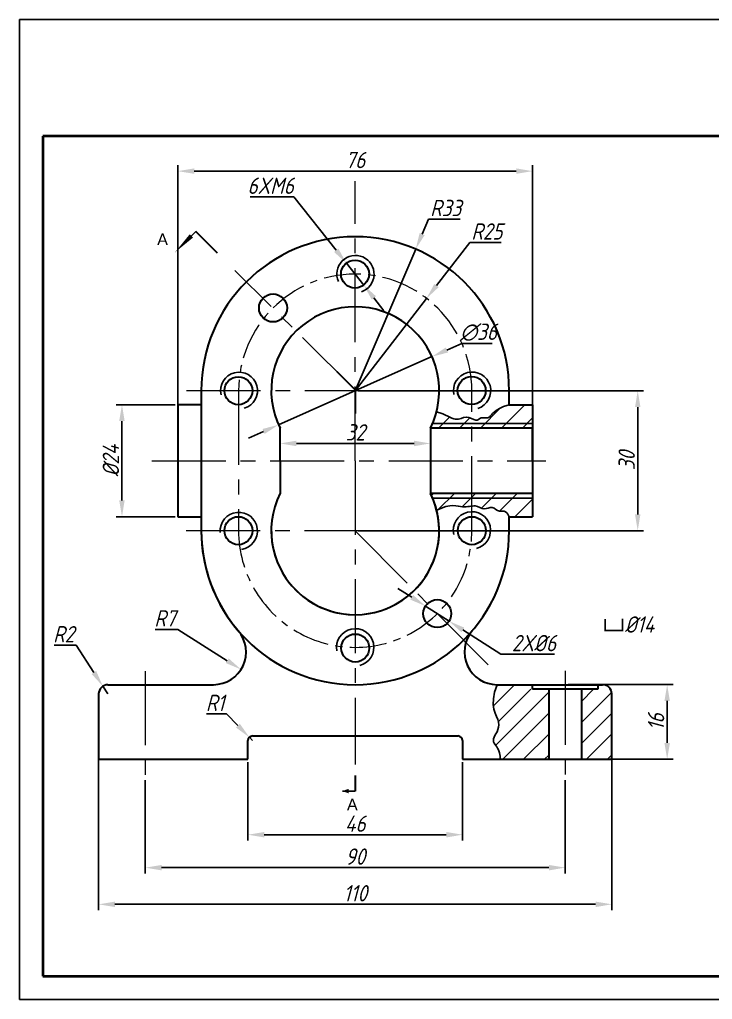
# Model space of a CAD drawing. Header units: millimetres. Extents: x -2889 to 8174, y 2447 to 8478.
# Drawn here: x 2040.7 to 2189.2, y 3726.3 to 3936.3 of the extents above; entities that cross this region are included whole.
import ezdxf

# ---------------------------------------------------------------- set-up
doc = ezdxf.new("R2010")
doc.units = ezdxf.units.MM
doc.linetypes.add('CENTER', pattern=[50.8, 31.75, -6.35, 6.35, -6.35])
for name, color, linetype, lineweight in [('粗', 7, 'Continuous', 30), ('粗实线', 7, 'Continuous', 40), ('细点画线', 255, 'CENTER', 5)]:
    doc.layers.add(name, color=color, linetype=linetype, lineweight=lineweight)
doc.layers.add('细实线', color=255, linetype='Continuous')
doc.styles.get("Standard").update_dxf_attribs({"font": 'arial.ttf'})
doc.styles.add('数字与字母', font='gbeitc.shx')
doc.dimstyles.new('721', dxfattribs={"dimtxt": 3.5, "dimasz": 3.5, "dimexe": 1.25, "dimexo": 0.625, "dimtad": 1, "dimtoh": 1, "dimdsep": 46, "dimtxsty": '数字与字母', "dimcen": 2.5, "dimadec": 0, "dimazin": 0, "dimtfac": 1, "dimtmove": 0, "dimatfit": 3, "dimfxl": 1, "dimlwd": 25, "dimlwe": 25, "dimarcsym": 0})
doc.dimstyles.new('721$0', dxfattribs={"dimtxt": 3.5, "dimasz": 3.5, "dimexe": 1.25, "dimexo": 0.625, "dimtad": 1, "dimtoh": 1, "dimdsep": 46, "dimtxsty": '数字与字母', "dimcen": 2.5, "dimadec": 0, "dimazin": 0, "dimtfac": 1, "dimtmove": 0, "dimatfit": 3, "dimfxl": 1, "dimlwd": 25, "dimlwe": 25, "dimarcsym": 0})
doc.dimstyles.new('721$3', dxfattribs={"dimtxt": 3.5, "dimasz": 3.5, "dimexe": 1.25, "dimexo": 0.625, "dimtad": 1, "dimtih": 1, "dimtoh": 1, "dimdsep": 46, "dimtxsty": '数字与字母', "dimcen": 2.5, "dimadec": 0, "dimazin": 0, "dimtfac": 1, "dimtmove": 0, "dimatfit": 3, "dimfxl": 1, "dimlwd": 25, "dimlwe": 25, "dimarcsym": 0})
doc.dimstyles.new('721$4', dxfattribs={"dimtxt": 3.5, "dimasz": 3.5, "dimexe": 1.25, "dimexo": 0.625, "dimtad": 1, "dimtih": 1, "dimtoh": 1, "dimdsep": 46, "dimtxsty": '数字与字母', "dimcen": 2.5, "dimadec": 0, "dimazin": 0, "dimtfac": 1, "dimtmove": 0, "dimatfit": 3, "dimfxl": 1, "dimlwd": 25, "dimlwe": 25, "dimarcsym": 0})
pattern_1 = [(45, (250.6553, 2176.1016), (-2.245064, 2.245064), [])]

# ---------------------------------------------------------------- blocks, each defined once
blk = doc.blocks.new('*D28')
at = {"layer": 'Defpoints', "color": 0, "transparency": 16777216}
for p in [(2128.72, 3845.5), (2096.5, 3841.8), (2128.72, 3841.8)]:
    blk.add_point(p, dxfattribs=at)
at = {"layer": '细实线', "color": 0, "lineweight": 25, "transparency": 16777216}
for p, q in [((2096.5, 3842.42), (2096.5, 3846.75)), ((2100, 3845.5), (2125.22, 3845.5)), ((2128.72, 3842.42), (2128.72, 3846.75))]:
    blk.add_line(p, q, dxfattribs=at)
at = {"layer": '细实线', "color": 0, "transparency": 16777216}
for points in [[(2100, 3846.08), (2100, 3844.91), (2096.5, 3845.5)], [(2125.22, 3846.08), (2125.22, 3844.91), (2128.72, 3845.5)]]:
    blk.add_solid(points, dxfattribs=at)
at = {"layer": '细实线', "color": 0, "transparency": 16777216, "insert": (2112.61, 3847.87), "char_height": 3.5, "attachment_point": 5, "style": '数字与字母'}
blk.add_mtext('32', dxfattribs=at)
blk = doc.blocks.new('*D30')
at = {"layer": 'Defpoints', "color": 0, "transparency": 16777216}
for p in [(2057.6, 3784.8), (2167.6, 3784.8), (2167.6, 3746.72)]:
    blk.add_point(p, dxfattribs=at)
at = {"layer": '细实线', "color": 0, "lineweight": 25, "transparency": 16777216}
for p, q in [((2057.6, 3784.17), (2057.6, 3745.47)), ((2167.6, 3784.17), (2167.6, 3745.47)), ((2061.1, 3746.72), (2164.1, 3746.72))]:
    blk.add_line(p, q, dxfattribs=at)
at = {"layer": '细实线', "color": 0, "transparency": 16777216}
for points in [[(2061.1, 3747.3), (2061.1, 3746.13), (2057.6, 3746.72)], [(2164.1, 3747.3), (2164.1, 3746.13), (2167.6, 3746.72)]]:
    blk.add_solid(points, dxfattribs=at)
at = {"layer": '细实线', "color": 0, "transparency": 16777216, "insert": (2112.6, 3749.09), "char_height": 3.5, "attachment_point": 5, "style": '数字与字母'}
blk.add_mtext('110', dxfattribs=at)
blk = doc.blocks.new('*D31')
at = {"layer": 'Defpoints', "color": 0, "transparency": 16777216}
for p in [(2089.6, 3777.8), (2135.6, 3777.8), (2135.6, 3761.64)]:
    blk.add_point(p, dxfattribs=at)
at = {"layer": '细实线', "color": 0, "lineweight": 25, "transparency": 16777216}
for p, q in [((2089.6, 3777.17), (2089.6, 3760.39)), ((2135.6, 3777.17), (2135.6, 3760.39)), ((2093.1, 3761.64), (2132.1, 3761.64))]:
    blk.add_line(p, q, dxfattribs=at)
at = {"layer": '细实线', "color": 0, "transparency": 16777216}
for points in [[(2093.1, 3762.22), (2093.1, 3761.05), (2089.6, 3761.64)], [(2132.1, 3762.22), (2132.1, 3761.05), (2135.6, 3761.64)]]:
    blk.add_solid(points, dxfattribs=at)
at = {"layer": '细实线', "color": 0, "transparency": 16777216, "insert": (2112.6, 3764.01), "char_height": 3.5, "attachment_point": 5, "style": '数字与字母'}
blk.add_mtext('46', dxfattribs=at)
blk = doc.blocks.new('*D32')
at = {"layer": 'Defpoints', "color": 0, "transparency": 16777216}
for p in [(2127.88, 3876.58), (2112.6, 3856.8)]:
    blk.add_point(p, dxfattribs=at)
at = {"layer": '细实线', "color": 0, "lineweight": 25, "transparency": 16777216}
for p, q in [((2137.13, 3888.55), (2130.02, 3879.35)), ((2143.88, 3888.55), (2137.13, 3888.55)), ((2112.6, 3856.8), (2127.88, 3876.58))]:
    blk.add_line(p, q, dxfattribs=at)
at = {"layer": '细实线', "color": 0, "transparency": 16777216}
blk.add_solid([(2129.56, 3879.71), (2130.48, 3878.99), (2127.88, 3876.58)], dxfattribs=at)
at = {"layer": '细实线', "color": 0, "transparency": 16777216, "insert": (2140.82, 3890.93), "char_height": 3.5, "attachment_point": 5, "style": '数字与字母'}
blk.add_mtext('R25 ', dxfattribs=at)
blk = doc.blocks.new('*D33')
at = {"layer": 'Defpoints', "color": 0, "transparency": 16777216}
for p in [(2125.56, 3887.15), (2112.6, 3856.8)]:
    blk.add_point(p, dxfattribs=at)
at = {"layer": '细实线', "color": 0, "lineweight": 25, "transparency": 16777216}
for p, q in [((2128.31, 3893.58), (2126.93, 3890.36)), ((2135.06, 3893.58), (2128.31, 3893.58)), ((2112.6, 3856.8), (2125.56, 3887.15))]:
    blk.add_line(p, q, dxfattribs=at)
at = {"layer": '细实线', "color": 0, "transparency": 16777216}
blk.add_solid([(2126.4, 3890.59), (2127.47, 3890.14), (2125.56, 3887.15)], dxfattribs=at)
at = {"layer": '细实线', "color": 0, "transparency": 16777216, "insert": (2131.99, 3895.96), "char_height": 3.5, "attachment_point": 5, "style": '数字与字母'}
blk.add_mtext('R33', dxfattribs=at)
blk = doc.blocks.new('*D34')
at = {"layer": 'Defpoints', "color": 0, "transparency": 16777216}
for p in [(2129.05, 3864.1), (2096.15, 3849.49)]:
    blk.add_point(p, dxfattribs=at)
at = {"layer": '细实线', "color": 0, "lineweight": 25, "transparency": 16777216}
for p, q in [((2135.44, 3866.94), (2132.25, 3865.52)), ((2141.98, 3866.94), (2135.44, 3866.94)), ((2096.15, 3849.49), (2129.05, 3864.1)), ((2092.95, 3848.07), (2089.75, 3846.65))]:
    blk.add_line(p, q, dxfattribs=at)
at = {"layer": '细实线', "color": 0, "transparency": 16777216}
for points in [[(2132.01, 3866.06), (2132.48, 3864.99), (2129.05, 3864.1)], [(2092.71, 3848.6), (2093.18, 3847.54), (2096.15, 3849.49)]]:
    blk.add_solid(points, dxfattribs=at)
at = {"layer": '细实线', "color": 0, "transparency": 16777216, "insert": (2139.02, 3869.32), "char_height": 3.5, "attachment_point": 5, "style": '数字与字母'}
blk.add_mtext('∅36', dxfattribs=at)
blk = doc.blocks.new('*D64')
at = {"layer": 'Defpoints', "color": 0, "transparency": 16777216}
for p in [(2150.6, 3903.86), (2074.6, 3839.36), (2150.6, 3839.36)]:
    blk.add_point(p, dxfattribs=at)
at = {"layer": '细实线', "color": 0, "lineweight": 25, "transparency": 16777216}
for p, q in [((2074.6, 3839.99), (2074.6, 3905.11)), ((2150.6, 3839.99), (2150.6, 3905.11)), ((2078.1, 3903.86), (2147.1, 3903.86))]:
    blk.add_line(p, q, dxfattribs=at)
at = {"layer": '细实线', "color": 0, "transparency": 16777216}
for points in [[(2078.1, 3904.45), (2078.1, 3903.28), (2074.6, 3903.86)], [(2147.1, 3904.45), (2147.1, 3903.28), (2150.6, 3903.86)]]:
    blk.add_solid(points, dxfattribs=at)
at = {"layer": '细实线', "color": 0, "transparency": 16777216, "insert": (2112.6, 3906.24), "char_height": 3.5, "attachment_point": 5, "style": '数字与字母'}
blk.add_mtext('76', dxfattribs=at)
blk = doc.blocks.new('*D65')
at = {"layer": 'Defpoints', "color": 0, "transparency": 16777216}
for p in [(2074.6, 3853.8), (2062.6, 3829.8), (2074.6, 3829.8)]:
    blk.add_point(p, dxfattribs=at)
at = {"layer": '细实线', "color": 0, "lineweight": 25, "transparency": 16777216}
for p, q in [((2073.97, 3853.8), (2061.35, 3853.8)), ((2062.6, 3850.3), (2062.6, 3833.3)), ((2073.97, 3829.8), (2061.35, 3829.8))]:
    blk.add_line(p, q, dxfattribs=at)
at = {"layer": '细实线', "color": 0, "transparency": 16777216}
for points in [[(2062.01, 3850.3), (2063.18, 3850.3), (2062.6, 3853.8)], [(2062.01, 3833.3), (2063.18, 3833.3), (2062.6, 3829.8)]]:
    blk.add_solid(points, dxfattribs=at)
at = {"layer": '细实线', "color": 0, "transparency": 16777216, "insert": (2060.22, 3841.8), "char_height": 3.5, "attachment_point": 5, "rotation": 90, "style": '数字与字母'}
blk.add_mtext('%%C24', dxfattribs=at)
blk = doc.blocks.new('*D66')
at = {"layer": 'Defpoints', "color": 0, "transparency": 16777216}
for p in [(2112.6, 3856.8), (2112.6, 3826.8), (2173.15, 3826.8)]:
    blk.add_point(p, dxfattribs=at)
at = {"layer": '细实线', "color": 0, "lineweight": 25, "transparency": 16777216}
for p, q in [((2113.22, 3856.8), (2174.4, 3856.8)), ((2173.15, 3853.3), (2173.15, 3830.3)), ((2113.22, 3826.8), (2174.4, 3826.8))]:
    blk.add_line(p, q, dxfattribs=at)
at = {"layer": '细实线', "color": 0, "transparency": 16777216}
for points in [[(2172.57, 3853.3), (2173.73, 3853.3), (2173.15, 3856.8)], [(2172.57, 3830.3), (2173.73, 3830.3), (2173.15, 3826.8)]]:
    blk.add_solid(points, dxfattribs=at)
at = {"layer": '细实线', "color": 0, "transparency": 16777216, "insert": (2170.78, 3841.8), "char_height": 3.5, "attachment_point": 5, "rotation": 90, "style": '数字与字母'}
blk.add_mtext('30', dxfattribs=at)
blk = doc.blocks.new('*D71')
at = {"layer": 'Defpoints', "color": 0, "transparency": 16777216}
for p in [(2110.69, 3884.15), (2114.41, 3879.44)]:
    blk.add_point(p, dxfattribs=at)
at = {"layer": '细实线', "color": 0, "lineweight": 25, "transparency": 16777216}
for p, q in [((2090.08, 3898.36), (2099.46, 3898.36)), ((2099.46, 3898.36), (2108.52, 3886.9)), ((2114.41, 3879.44), (2110.69, 3884.15)), ((2116.58, 3876.7), (2118.75, 3873.95))]:
    blk.add_line(p, q, dxfattribs=at)
at = {"layer": '细实线', "color": 0, "transparency": 16777216}
for points in [[(2108.98, 3887.26), (2108.06, 3886.53), (2110.69, 3884.15)], [(2117.04, 3877.06), (2116.13, 3876.34), (2114.41, 3879.44)]]:
    blk.add_solid(points, dxfattribs=at)
at = {"layer": '细实线', "color": 0, "transparency": 16777216, "insert": (2094.46, 3900.73), "char_height": 3.5, "attachment_point": 5, "style": '数字与字母'}
blk.add_mtext('6XM6', dxfattribs=at)
blk = doc.blocks.new('*D72')
at = {"layer": 'Defpoints', "color": 0, "transparency": 16777216}
for p in [(2127.65, 3810.64), (2132.71, 3807.41)]:
    blk.add_point(p, dxfattribs=at)
at = {"layer": '细实线', "color": 0, "lineweight": 25, "transparency": 16777216}
for p, q in [((2124.7, 3812.52), (2121.75, 3814.4)), ((2127.65, 3810.64), (2132.71, 3807.41)), ((2143.82, 3800.33), (2135.66, 3805.53)), ((2155.31, 3800.33), (2143.82, 3800.33))]:
    blk.add_line(p, q, dxfattribs=at)
at = {"layer": '细实线', "color": 0, "transparency": 16777216}
for points in [[(2125.01, 3813.01), (2124.39, 3812.03), (2127.65, 3810.64)], [(2135.97, 3806.02), (2135.35, 3805.04), (2132.71, 3807.41)]]:
    blk.add_solid(points, dxfattribs=at)
at = {"layer": '细实线', "color": 0, "transparency": 16777216, "insert": (2150.9, 3802.7), "char_height": 3.5, "attachment_point": 5, "style": '数字与字母'}
blk.add_mtext('2X%%C6', dxfattribs=at)
blk = doc.blocks.new('*D73')
at = {"layer": 'Defpoints', "color": 0, "transparency": 16777216}
for p in [(2082.2, 3800.8), (2088.12, 3797.06)]:
    blk.add_point(p, dxfattribs=at)
at = {"layer": '细实线', "color": 0, "lineweight": 25, "transparency": 16777216}
for p, q in [((2069.69, 3805.63), (2074.55, 3805.63)), ((2074.55, 3805.63), (2085.16, 3798.93))]:
    blk.add_line(p, q, dxfattribs=at)
at = {"layer": '细实线', "color": 0, "transparency": 16777216}
blk.add_solid([(2085.47, 3799.42), (2084.85, 3798.43), (2088.12, 3797.06)], dxfattribs=at)
at = {"layer": '细实线', "color": 0, "transparency": 16777216, "insert": (2071.81, 3808.01), "char_height": 3.5, "attachment_point": 5, "style": '数字与字母'}
blk.add_mtext('R7', dxfattribs=at)
blk = doc.blocks.new('*D74')
at = {"layer": 'Defpoints', "color": 0, "transparency": 16777216}
for p in [(2058.5, 3793.47), (2059.6, 3791.8)]:
    blk.add_point(p, dxfattribs=at)
at = {"layer": '细实线', "color": 0, "lineweight": 25, "transparency": 16777216}
for p, q in [((2048.05, 3802.24), (2052.76, 3802.24)), ((2052.76, 3802.24), (2056.58, 3796.4)), ((2059.6, 3791.8), (2058.5, 3793.47))]:
    blk.add_line(p, q, dxfattribs=at)
at = {"layer": '细实线', "color": 0, "transparency": 16777216}
blk.add_solid([(2057.07, 3796.72), (2056.09, 3796.08), (2058.5, 3793.47)], dxfattribs=at)
at = {"layer": '细实线', "color": 0, "transparency": 16777216, "insert": (2050.09, 3804.61), "char_height": 3.5, "attachment_point": 5, "style": '数字与字母'}
blk.add_mtext('R2', dxfattribs=at)
blk = doc.blocks.new('*D75')
at = {"layer": 'Defpoints', "color": 0, "transparency": 16777216}
for p in [(2089.9, 3782.51), (2090.6, 3781.8)]:
    blk.add_point(p, dxfattribs=at)
at = {"layer": '细实线', "color": 0, "lineweight": 25, "transparency": 16777216}
for p, q in [((2080.74, 3787.52), (2085.01, 3787.52)), ((2085.01, 3787.52), (2087.45, 3785.02)), ((2090.6, 3781.8), (2089.9, 3782.51))]:
    blk.add_line(p, q, dxfattribs=at)
at = {"layer": '细实线', "color": 0, "transparency": 16777216}
blk.add_solid([(2087.87, 3785.42), (2087.04, 3784.61), (2089.9, 3782.51)], dxfattribs=at)
at = {"layer": '细实线', "color": 0, "transparency": 16777216, "insert": (2082.56, 3789.9), "char_height": 3.5, "attachment_point": 5, "style": '数字与字母'}
blk.add_mtext('R1', dxfattribs=at)
blk = doc.blocks.new('*D76')
at = {"layer": 'Defpoints', "color": 0, "transparency": 16777216}
for p in [(2157.6, 3793.8), (2157.6, 3777.8), (2179.46, 3777.8)]:
    blk.add_point(p, dxfattribs=at)
at = {"layer": '细实线', "color": 0, "lineweight": 25, "transparency": 16777216}
for p, q in [((2158.22, 3793.8), (2180.71, 3793.8)), ((2179.46, 3790.3), (2179.46, 3781.3)), ((2158.22, 3777.8), (2180.71, 3777.8))]:
    blk.add_line(p, q, dxfattribs=at)
at = {"layer": '细实线', "color": 0, "transparency": 16777216}
for points in [[(2178.87, 3790.3), (2180.04, 3790.3), (2179.46, 3793.8)], [(2178.87, 3781.3), (2180.04, 3781.3), (2179.46, 3777.8)]]:
    blk.add_solid(points, dxfattribs=at)
at = {"layer": '细实线', "color": 0, "transparency": 16777216, "insert": (2177.08, 3785.8), "char_height": 3.5, "attachment_point": 5, "rotation": 90, "style": '数字与字母'}
blk.add_mtext('16', dxfattribs=at)
blk = doc.blocks.new('*D77')
at = {"layer": 'Defpoints', "color": 0, "transparency": 16777216}
for p in [(2067.6, 3773.96), (2157.6, 3773.96), (2157.6, 3754.58)]:
    blk.add_point(p, dxfattribs=at)
at = {"layer": '细实线', "color": 0, "lineweight": 25, "transparency": 16777216}
for p, q in [((2067.6, 3773.34), (2067.6, 3753.33)), ((2157.6, 3773.34), (2157.6, 3753.33)), ((2071.1, 3754.58), (2154.1, 3754.58))]:
    blk.add_line(p, q, dxfattribs=at)
at = {"layer": '细实线', "color": 0, "transparency": 16777216}
for points in [[(2071.1, 3755.16), (2071.1, 3753.99), (2067.6, 3754.58)], [(2154.1, 3755.16), (2154.1, 3753.99), (2157.6, 3754.58)]]:
    blk.add_solid(points, dxfattribs=at)
at = {"layer": '细实线', "color": 0, "transparency": 16777216, "insert": (2112.6, 3756.95), "char_height": 3.5, "attachment_point": 5, "style": '数字与字母'}
blk.add_mtext('90', dxfattribs=at)

msp = doc.modelspace()

# ---------------------------------------------------------------- hatches: boundary and pattern name
h = msp.add_hatch()
h.set_pattern_fill('ANSI31', color=0)
h.set_pattern_definition([(45, (-1260.4738, 2455.9713), (-2.245064, 2.245064), [])])
edge = h.paths.add_edge_path()
edge.add_line((2150.597, 3853.797), (2145.597, 3853.797))
edge.add_spline(control_points=[(2145.597, 3853.797), (2141.977, 3852.676), (2141.867, 3850.54), (2139.275, 3851.311), (2138.821, 3850.178), (2137.888, 3850.657), (2137.561, 3850.809)], knot_values=[0, 0, 0, 0, 1, 2, 3, 3.4678705, 3.4678705, 3.4678705, 3.4678705], degree=3, periodic=0)
edge.add_line((2137.561, 3850.809), (2137.563, 3849.797))
edge.add_line((2137.563, 3849.797), (2150.597, 3849.797))
edge.add_line((2150.597, 3849.797), (2150.597, 3853.797))
edge = h.paths.add_edge_path()
edge.add_spline(control_points=[(2137.561, 3850.809), (2137.189, 3850.982), (2136.007, 3851.48), (2134.289, 3849.938), (2132.039, 3851.713), (2130.013, 3852.249)], knot_values=[3.4678705, 3.4678705, 3.4678705, 3.4678705, 4, 5, 5.9932027, 5.9932027, 5.9932027, 5.9932027], degree=3, periodic=0)
edge.add_arc((2112.597, 3856.797), 18, 337.11462, 345.36293, ccw=False)
edge.add_line((2129.18, 3849.797), (2137.563, 3849.797))
edge.add_line((2137.563, 3849.797), (2137.561, 3850.809))
h.paths.add_polyline_path([(2137.563, 3849.797), (2129.18, 3849.797, -0.0152834), (2128.721, 3848.797), (2137.564, 3848.797)])
h.paths.add_polyline_path([(2150.597, 3849.797), (2137.563, 3849.797), (2137.564, 3848.797), (2150.597, 3848.797)])
h = msp.add_hatch()
h.set_pattern_fill('ANSI31', color=0)
h.set_pattern_definition(pattern_1)
h.paths.add_polyline_path([(2150.597, 3834.797), (2137.585, 3834.797), (2137.589, 3832.072), (2137.63, 3832.078), (2137.67, 3832.083), (2137.71, 3832.087), (2137.75, 3832.092), (2137.79, 3832.096), (2137.829, 3832.099), (2137.868, 3832.102), (2137.907, 3832.105), (2137.946, 3832.107), (2137.985, 3832.109), (2138.023, 3832.11), (2138.061, 3832.11), (2138.099, 3832.11), (2138.136, 3832.109), (2138.174, 3832.108), (2138.211, 3832.106), (2138.248, 3832.103), (2138.285, 3832.1), (2138.322, 3832.096), (2138.358, 3832.091), (2138.394, 3832.085), (2138.431, 3832.079), (2138.467, 3832.072), (2138.502, 3832.065), (2138.538, 3832.056), (2138.573, 3832.048), (2138.609, 3832.039), (2138.644, 3832.029), (2138.679, 3832.019), (2138.714, 3832.008), (2138.748, 3831.997), (2138.783, 3831.986), (2138.817, 3831.974), (2138.851, 3831.962), (2138.885, 3831.949), (2138.919, 3831.936), (2138.953, 3831.923), (2138.987, 3831.91), (2139.02, 3831.897), (2139.054, 3831.883), (2139.087, 3831.869), (2139.12, 3831.855), (2139.153, 3831.841), (2139.186, 3831.827), (2139.219, 3831.812), (2139.252, 3831.798), (2139.284, 3831.784), (2139.317, 3831.769), (2139.349, 3831.755), (2139.381, 3831.741), (2139.414, 3831.727), (2139.446, 3831.713), (2139.478, 3831.699), (2139.509, 3831.685), (2139.541, 3831.672), (2139.573, 3831.659), (2139.605, 3831.646), (2139.636, 3831.633), (2139.668, 3831.621), (2139.699, 3831.609), (2139.73, 3831.597), (2139.762, 3831.586), (2139.793, 3831.575), (2139.824, 3831.565), (2139.855, 3831.555), (2139.886, 3831.545), (2139.917, 3831.536), (2139.948, 3831.528), (2139.979, 3831.52), (2140.01, 3831.513), (2140.04, 3831.506), (2140.071, 3831.5), (2140.102, 3831.495), (2140.132, 3831.49), (2140.163, 3831.486), (2140.193, 3831.483), (2140.224, 3831.481), (2140.255, 3831.479), (2140.285, 3831.478), (2140.315, 3831.478), (2140.346, 3831.479), (2140.376, 3831.481), (2140.407, 3831.483), (2140.437, 3831.485), (2140.467, 3831.489), (2140.498, 3831.493), (2140.528, 3831.497), (2140.558, 3831.502), (2140.588, 3831.508), (2140.618, 3831.514), (2140.648, 3831.52), (2140.678, 3831.527), (2140.708, 3831.535), (2140.738, 3831.542), (2140.768, 3831.55), (2140.798, 3831.558), (2140.828, 3831.567), (2140.857, 3831.576), (2140.887, 3831.585), (2140.917, 3831.594), (2140.946, 3831.603), (2140.976, 3831.612), (2141.005, 3831.622), (2141.034, 3831.631), (2141.064, 3831.641), (2141.093, 3831.651), (2141.122, 3831.66), (2141.151, 3831.67), (2141.18, 3831.679), (2141.209, 3831.688), (2141.238, 3831.698), (2141.267, 3831.706), (2141.296, 3831.715), (2141.324, 3831.724), (2141.353, 3831.732), (2141.382, 3831.74), (2141.41, 3831.748), (2141.438, 3831.755), (2141.467, 3831.762), (2141.495, 3831.769), (2141.523, 3831.775), (2141.551, 3831.781), (2141.579, 3831.786), (2141.607, 3831.79), (2141.634, 3831.794), (2141.662, 3831.798), (2141.69, 3831.801), (2141.717, 3831.803), (2141.745, 3831.805), (2141.772, 3831.806), (2141.799, 3831.806), (2141.826, 3831.805), (2141.853, 3831.804), (2141.88, 3831.802), (2141.907, 3831.799), (2141.933, 3831.795), (2141.96, 3831.79), (2141.986, 3831.784), (2142.013, 3831.777), (2142.039, 3831.77), (2142.065, 3831.762), (2142.091, 3831.753), (2142.117, 3831.743), (2142.143, 3831.732), (2142.169, 3831.721), (2142.195, 3831.709), (2142.22, 3831.696), (2142.246, 3831.683), (2142.272, 3831.669), (2142.297, 3831.655), (2142.323, 3831.64), (2142.348, 3831.625), (2142.374, 3831.609), (2142.399, 3831.593), (2142.425, 3831.576), (2142.45, 3831.56), (2142.476, 3831.542), (2142.501, 3831.525), (2142.527, 3831.507), (2142.552, 3831.489), (2142.578, 3831.471), (2142.604, 3831.453), (2142.629, 3831.434), (2142.655, 3831.416), (2142.681, 3831.397), (2142.706, 3831.379), (2142.732, 3831.36), (2142.758, 3831.342), (2142.784, 3831.323), (2142.81, 3831.305), (2142.836, 3831.287), (2142.862, 3831.269), (2142.889, 3831.251), (2142.915, 3831.233), (2142.941, 3831.216), (2142.968, 3831.199), (2142.995, 3831.182), (2143.022, 3831.166), (2143.049, 3831.15), (2143.076, 3831.134), (2143.103, 3831.119), (2143.13, 3831.104), (2143.158, 3831.09), (2143.185, 3831.077), (2143.213, 3831.064), (2143.241, 3831.051), (2143.27, 3831.04), (2143.298, 3831.029), (2143.326, 3831.018), (2143.355, 3831.009), (2143.384, 3831), (2143.413, 3830.992), (2143.443, 3830.985), (2143.472, 3830.979), (2143.502, 3830.973), (2143.532, 3830.969), (2143.562, 3830.965), (2143.593, 3830.963), (2143.624, 3830.961), (2143.654, 3830.96), (2143.686, 3830.96), (2143.717, 3830.961), (2143.749, 3830.962), (2143.78, 3830.963), (2143.812, 3830.965), (2143.844, 3830.967), (2143.877, 3830.97), (2143.909, 3830.972), (2143.942, 3830.975), (2143.975, 3830.978), (2144.008, 3830.98), (2144.041, 3830.983), (2144.075, 3830.985), (2144.108, 3830.987), (2144.142, 3830.989), (2144.176, 3830.99), (2144.21, 3830.991), (2144.244, 3830.991), (2144.278, 3830.991), (2144.312, 3830.989), (2144.347, 3830.987), (2144.382, 3830.984), (2144.416, 3830.98), (2144.451, 3830.975), (2144.486, 3830.969), (2144.521, 3830.962), (2144.556, 3830.953), (2144.592, 3830.943), (2144.627, 3830.932), (2144.662, 3830.919), (2144.698, 3830.904), (2144.733, 3830.888), (2144.769, 3830.87), (2144.805, 3830.85), (2144.84, 3830.828), (2144.876, 3830.804), (2144.912, 3830.779), (2144.948, 3830.751), (2144.984, 3830.721), (2145.02, 3830.688), (2145.056, 3830.654), (2145.092, 3830.616), (2145.128, 3830.577), (2145.164, 3830.534), (2145.2, 3830.49), (2145.236, 3830.442), (2145.272, 3830.391), (2145.309, 3830.338), (2145.345, 3830.282), (2145.381, 3830.222), (2145.417, 3830.16), (2145.453, 3830.094), (2145.489, 3830.025), (2145.525, 3829.952), (2145.561, 3829.876), (2145.597, 3829.797), (2150.597, 3829.797)])
edge = h.paths.add_edge_path()
edge.add_line((2137.585, 3834.797), (2128.721, 3834.797))
edge.add_arc((2112.597, 3826.797), 18, 14.06865, 26.3878, ccw=False)
edge.add_line((2130.057, 3831.173), (2130.117, 3831.203))
edge.add_line((2130.117, 3831.203), (2130.177, 3831.233))
edge.add_line((2130.177, 3831.233), (2130.236, 3831.262))
edge.add_line((2130.236, 3831.262), (2130.295, 3831.29))
edge.add_line((2130.295, 3831.29), (2130.354, 3831.318))
edge.add_line((2130.354, 3831.318), (2130.412, 3831.346))
edge.add_line((2130.412, 3831.346), (2130.47, 3831.372))
edge.add_line((2130.47, 3831.372), (2130.527, 3831.399))
edge.add_line((2130.527, 3831.399), (2130.584, 3831.425))
edge.add_line((2130.584, 3831.425), (2130.641, 3831.45))
edge.add_line((2130.641, 3831.45), (2130.697, 3831.475))
edge.add_line((2130.697, 3831.475), (2130.752, 3831.499))
edge.add_line((2130.752, 3831.499), (2130.807, 3831.523))
edge.add_line((2130.807, 3831.523), (2130.862, 3831.546))
edge.add_line((2130.862, 3831.546), (2130.917, 3831.569))
edge.add_line((2130.917, 3831.569), (2130.971, 3831.591))
edge.add_line((2130.971, 3831.591), (2131.024, 3831.612))
edge.add_line((2131.024, 3831.612), (2131.078, 3831.634))
edge.add_line((2131.078, 3831.634), (2131.13, 3831.654))
edge.add_line((2131.13, 3831.654), (2131.183, 3831.675))
edge.add_line((2131.183, 3831.675), (2131.235, 3831.694))
edge.add_line((2131.235, 3831.694), (2131.287, 3831.714))
edge.add_line((2131.287, 3831.714), (2131.338, 3831.732))
edge.add_line((2131.338, 3831.732), (2131.389, 3831.751))
edge.add_line((2131.389, 3831.751), (2131.439, 3831.768))
edge.add_line((2131.439, 3831.768), (2131.49, 3831.786))
edge.add_line((2131.49, 3831.786), (2131.539, 3831.803))
edge.add_line((2131.539, 3831.803), (2131.589, 3831.819))
edge.add_line((2131.589, 3831.819), (2131.638, 3831.835))
edge.add_line((2131.638, 3831.835), (2131.686, 3831.851))
edge.add_line((2131.686, 3831.851), (2131.735, 3831.866))
edge.add_line((2131.735, 3831.866), (2131.783, 3831.881))
edge.add_line((2131.783, 3831.881), (2131.83, 3831.895))
edge.add_line((2131.83, 3831.895), (2131.878, 3831.909))
edge.add_line((2131.878, 3831.909), (2131.924, 3831.923))
edge.add_line((2131.924, 3831.923), (2131.971, 3831.936))
edge.add_line((2131.971, 3831.936), (2132.017, 3831.949))
edge.add_line((2132.017, 3831.949), (2132.063, 3831.961))
edge.add_line((2132.063, 3831.961), (2132.108, 3831.973))
edge.add_line((2132.108, 3831.973), (2132.154, 3831.984))
edge.add_line((2132.154, 3831.984), (2132.198, 3831.995))
edge.add_line((2132.198, 3831.995), (2132.243, 3832.006))
edge.add_line((2132.243, 3832.006), (2132.287, 3832.016))
edge.add_line((2132.287, 3832.016), (2132.331, 3832.026))
edge.add_line((2132.331, 3832.026), (2132.374, 3832.036))
edge.add_line((2132.374, 3832.036), (2132.417, 3832.045))
edge.add_line((2132.417, 3832.045), (2132.46, 3832.054))
edge.add_line((2132.46, 3832.054), (2132.503, 3832.063))
edge.add_line((2132.503, 3832.063), (2132.545, 3832.071))
edge.add_line((2132.545, 3832.071), (2132.587, 3832.079))
edge.add_line((2132.587, 3832.079), (2132.628, 3832.086))
edge.add_line((2132.628, 3832.086), (2132.67, 3832.093))
edge.add_line((2132.67, 3832.093), (2132.71, 3832.1))
edge.add_line((2132.71, 3832.1), (2132.751, 3832.107))
edge.add_line((2132.751, 3832.107), (2132.791, 3832.113))
edge.add_line((2132.791, 3832.113), (2132.831, 3832.119))
edge.add_line((2132.831, 3832.119), (2132.871, 3832.124))
edge.add_line((2132.871, 3832.124), (2132.91, 3832.13))
edge.add_line((2132.91, 3832.13), (2132.95, 3832.135))
edge.add_line((2132.95, 3832.135), (2132.988, 3832.139))
edge.add_line((2132.988, 3832.139), (2133.027, 3832.144))
edge.add_line((2133.027, 3832.144), (2133.065, 3832.148))
edge.add_line((2133.065, 3832.148), (2133.103, 3832.152))
edge.add_line((2133.103, 3832.152), (2133.141, 3832.155))
edge.add_line((2133.141, 3832.155), (2133.178, 3832.158))
edge.add_line((2133.178, 3832.158), (2133.215, 3832.161))
edge.add_line((2133.215, 3832.161), (2133.252, 3832.164))
edge.add_line((2133.252, 3832.164), (2133.288, 3832.167))
edge.add_line((2133.288, 3832.167), (2133.325, 3832.169))
edge.add_line((2133.325, 3832.169), (2133.361, 3832.171))
edge.add_line((2133.361, 3832.171), (2133.396, 3832.172))
edge.add_line((2133.396, 3832.172), (2133.432, 3832.174))
edge.add_line((2133.432, 3832.174), (2133.467, 3832.175))
edge.add_line((2133.467, 3832.175), (2133.502, 3832.176))
edge.add_line((2133.502, 3832.176), (2133.537, 3832.177))
edge.add_line((2133.537, 3832.177), (2133.571, 3832.177))
edge.add_line((2133.571, 3832.177), (2133.605, 3832.178))
edge.add_line((2133.605, 3832.178), (2133.639, 3832.178))
edge.add_line((2133.639, 3832.178), (2133.673, 3832.178))
edge.add_line((2133.673, 3832.178), (2133.706, 3832.178))
edge.add_line((2133.706, 3832.178), (2133.74, 3832.177))
edge.add_line((2133.74, 3832.177), (2133.773, 3832.176))
edge.add_line((2133.773, 3832.176), (2133.805, 3832.176))
edge.add_line((2133.805, 3832.176), (2133.838, 3832.175))
edge.add_line((2133.838, 3832.175), (2133.87, 3832.173))
edge.add_line((2133.87, 3832.173), (2133.902, 3832.172))
edge.add_line((2133.902, 3832.172), (2133.934, 3832.17))
edge.add_line((2133.934, 3832.17), (2133.965, 3832.169))
edge.add_line((2133.965, 3832.169), (2133.997, 3832.167))
edge.add_line((2133.997, 3832.167), (2134.028, 3832.165))
edge.add_line((2134.028, 3832.165), (2134.059, 3832.162))
edge.add_line((2134.059, 3832.162), (2134.089, 3832.16))
edge.add_line((2134.089, 3832.16), (2134.12, 3832.158))
edge.add_line((2134.12, 3832.158), (2134.15, 3832.155))
edge.add_line((2134.15, 3832.155), (2134.18, 3832.152))
edge.add_line((2134.18, 3832.152), (2134.21, 3832.149))
edge.add_line((2134.21, 3832.149), (2134.24, 3832.146))
edge.add_line((2134.24, 3832.146), (2134.269, 3832.143))
edge.add_line((2134.269, 3832.143), (2134.298, 3832.14))
edge.add_line((2134.298, 3832.14), (2134.327, 3832.137))
edge.add_line((2134.327, 3832.137), (2134.356, 3832.133))
edge.add_line((2134.356, 3832.133), (2134.385, 3832.13))
edge.add_line((2134.385, 3832.13), (2134.413, 3832.126))
edge.add_line((2134.413, 3832.126), (2134.441, 3832.122))
edge.add_line((2134.441, 3832.122), (2134.47, 3832.119))
edge.add_line((2134.47, 3832.119), (2134.497, 3832.115))
edge.add_line((2134.497, 3832.115), (2134.525, 3832.111))
edge.add_line((2134.525, 3832.111), (2134.553, 3832.107))
edge.add_line((2134.553, 3832.107), (2134.58, 3832.103))
edge.add_line((2134.58, 3832.103), (2134.607, 3832.098))
edge.add_line((2134.607, 3832.098), (2134.634, 3832.094))
edge.add_line((2134.634, 3832.094), (2134.661, 3832.09))
edge.add_line((2134.661, 3832.09), (2134.688, 3832.086))
edge.add_line((2134.688, 3832.086), (2134.714, 3832.081))
edge.add_line((2134.714, 3832.081), (2134.741, 3832.077))
edge.add_line((2134.741, 3832.077), (2134.767, 3832.072))
edge.add_line((2134.767, 3832.072), (2134.793, 3832.068))
edge.add_line((2134.793, 3832.068), (2134.819, 3832.063))
edge.add_line((2134.819, 3832.063), (2134.845, 3832.059))
edge.add_line((2134.845, 3832.059), (2134.87, 3832.054))
edge.add_line((2134.87, 3832.054), (2134.896, 3832.05))
edge.add_line((2134.896, 3832.05), (2134.921, 3832.045))
edge.add_line((2134.921, 3832.045), (2134.946, 3832.041))
edge.add_line((2134.946, 3832.041), (2134.971, 3832.036))
edge.add_line((2134.971, 3832.036), (2134.996, 3832.032))
edge.add_line((2134.996, 3832.032), (2135.021, 3832.027))
edge.add_line((2135.021, 3832.027), (2135.046, 3832.023))
edge.add_line((2135.046, 3832.023), (2135.07, 3832.018))
edge.add_line((2135.07, 3832.018), (2135.094, 3832.014))
edge.add_line((2135.094, 3832.014), (2135.119, 3832.009))
edge.add_line((2135.119, 3832.009), (2135.143, 3832.005))
edge.add_line((2135.143, 3832.005), (2135.167, 3832.001))
edge.add_line((2135.167, 3832.001), (2135.191, 3831.996))
edge.add_line((2135.191, 3831.996), (2135.215, 3831.992))
edge.add_line((2135.215, 3831.992), (2135.238, 3831.988))
edge.add_line((2135.238, 3831.988), (2135.262, 3831.984))
edge.add_line((2135.262, 3831.984), (2135.285, 3831.98))
edge.add_line((2135.285, 3831.98), (2135.309, 3831.976))
edge.add_line((2135.309, 3831.976), (2135.332, 3831.972))
edge.add_line((2135.332, 3831.972), (2135.355, 3831.968))
edge.add_line((2135.355, 3831.968), (2135.378, 3831.964))
edge.add_line((2135.378, 3831.964), (2135.401, 3831.961))
edge.add_line((2135.401, 3831.961), (2135.424, 3831.957))
edge.add_line((2135.424, 3831.957), (2135.447, 3831.954))
edge.add_line((2135.447, 3831.954), (2135.469, 3831.95))
edge.add_line((2135.469, 3831.95), (2135.492, 3831.947))
edge.add_line((2135.492, 3831.947), (2135.514, 3831.944))
edge.add_line((2135.514, 3831.944), (2135.537, 3831.941))
edge.add_line((2135.537, 3831.941), (2135.559, 3831.938))
edge.add_line((2135.559, 3831.938), (2135.581, 3831.935))
edge.add_line((2135.581, 3831.935), (2135.604, 3831.933))
edge.add_line((2135.604, 3831.933), (2135.626, 3831.93))
edge.add_line((2135.626, 3831.93), (2135.648, 3831.928))
edge.add_line((2135.648, 3831.928), (2135.67, 3831.926))
edge.add_line((2135.67, 3831.926), (2135.692, 3831.924))
edge.add_line((2135.692, 3831.924), (2135.714, 3831.922))
edge.add_line((2135.714, 3831.922), (2135.735, 3831.92))
edge.add_line((2135.735, 3831.92), (2135.757, 3831.918))
edge.add_line((2135.757, 3831.918), (2135.779, 3831.916))
edge.add_line((2135.779, 3831.916), (2135.8, 3831.915))
edge.add_line((2135.8, 3831.915), (2135.822, 3831.914))
edge.add_line((2135.822, 3831.914), (2135.843, 3831.912))
edge.add_line((2135.843, 3831.912), (2135.865, 3831.911))
edge.add_line((2135.865, 3831.911), (2135.886, 3831.91))
edge.add_line((2135.886, 3831.91), (2135.907, 3831.909))
edge.add_line((2135.907, 3831.909), (2135.928, 3831.908))
edge.add_line((2135.928, 3831.908), (2135.949, 3831.908))
edge.add_line((2135.949, 3831.908), (2135.97, 3831.907))
edge.add_line((2135.97, 3831.907), (2135.991, 3831.907))
edge.add_line((2135.991, 3831.907), (2136.012, 3831.906))
edge.add_line((2136.012, 3831.906), (2136.033, 3831.906))
edge.add_line((2136.033, 3831.906), (2136.054, 3831.906))
edge.add_line((2136.054, 3831.906), (2136.074, 3831.906))
edge.add_line((2136.074, 3831.906), (2136.095, 3831.906))
edge.add_line((2136.095, 3831.906), (2136.116, 3831.906))
edge.add_line((2136.116, 3831.906), (2136.136, 3831.906))
edge.add_line((2136.136, 3831.906), (2136.156, 3831.906))
edge.add_line((2136.156, 3831.906), (2136.177, 3831.906))
edge.add_line((2136.177, 3831.906), (2136.197, 3831.907))
edge.add_line((2136.197, 3831.907), (2136.217, 3831.907))
edge.add_line((2136.217, 3831.907), (2136.237, 3831.908))
edge.add_line((2136.237, 3831.908), (2136.258, 3831.909))
edge.add_line((2136.258, 3831.909), (2136.278, 3831.91))
edge.add_line((2136.278, 3831.91), (2136.298, 3831.91))
edge.add_line((2136.298, 3831.91), (2136.318, 3831.911))
edge.add_line((2136.318, 3831.911), (2136.337, 3831.912))
edge.add_line((2136.337, 3831.912), (2136.357, 3831.914))
edge.add_line((2136.357, 3831.914), (2136.377, 3831.915))
edge.add_line((2136.377, 3831.915), (2136.397, 3831.916))
edge.add_line((2136.397, 3831.916), (2136.416, 3831.917))
edge.add_line((2136.416, 3831.917), (2136.436, 3831.919))
edge.add_line((2136.436, 3831.919), (2136.455, 3831.92))
edge.add_line((2136.455, 3831.92), (2136.475, 3831.922))
edge.add_line((2136.475, 3831.922), (2136.494, 3831.923))
edge.add_line((2136.494, 3831.923), (2136.513, 3831.925))
edge.add_line((2136.513, 3831.925), (2136.532, 3831.926))
edge.add_line((2136.532, 3831.926), (2136.552, 3831.928))
edge.add_line((2136.552, 3831.928), (2136.571, 3831.93))
edge.add_line((2136.571, 3831.93), (2136.59, 3831.932))
edge.add_line((2136.59, 3831.932), (2136.609, 3831.934))
edge.add_line((2136.609, 3831.934), (2136.628, 3831.936))
edge.add_line((2136.628, 3831.936), (2136.647, 3831.938))
edge.add_line((2136.647, 3831.938), (2136.666, 3831.94))
edge.add_line((2136.666, 3831.94), (2136.684, 3831.942))
edge.add_line((2136.684, 3831.942), (2136.703, 3831.944))
edge.add_line((2136.703, 3831.944), (2136.722, 3831.946))
edge.add_line((2136.722, 3831.946), (2136.74, 3831.948))
edge.add_line((2136.74, 3831.948), (2136.759, 3831.951))
edge.add_line((2136.759, 3831.951), (2136.777, 3831.953))
edge.add_line((2136.777, 3831.953), (2136.796, 3831.955))
edge.add_line((2136.796, 3831.955), (2136.814, 3831.958))
edge.add_line((2136.814, 3831.958), (2136.832, 3831.96))
edge.add_line((2136.832, 3831.96), (2136.851, 3831.962))
edge.add_line((2136.851, 3831.962), (2136.869, 3831.965))
edge.add_line((2136.869, 3831.965), (2136.887, 3831.967))
edge.add_line((2136.887, 3831.967), (2136.905, 3831.97))
edge.add_line((2136.905, 3831.97), (2136.923, 3831.972))
edge.add_line((2136.923, 3831.972), (2136.941, 3831.975))
edge.add_line((2136.941, 3831.975), (2136.959, 3831.978))
edge.add_line((2136.959, 3831.978), (2136.977, 3831.98))
edge.add_line((2136.977, 3831.98), (2136.995, 3831.983))
edge.add_line((2136.995, 3831.983), (2137.013, 3831.985))
edge.add_line((2137.013, 3831.985), (2137.031, 3831.988))
edge.add_line((2137.031, 3831.988), (2137.048, 3831.991))
edge.add_line((2137.048, 3831.991), (2137.066, 3831.993))
edge.add_line((2137.066, 3831.993), (2137.083, 3831.996))
edge.add_line((2137.083, 3831.996), (2137.101, 3831.999))
edge.add_line((2137.101, 3831.999), (2137.119, 3832.002))
edge.add_line((2137.119, 3832.002), (2137.136, 3832.004))
edge.add_line((2137.136, 3832.004), (2137.153, 3832.007))
edge.add_line((2137.153, 3832.007), (2137.171, 3832.01))
edge.add_line((2137.171, 3832.01), (2137.188, 3832.012))
edge.add_line((2137.188, 3832.012), (2137.205, 3832.015))
edge.add_line((2137.205, 3832.015), (2137.222, 3832.018))
edge.add_line((2137.222, 3832.018), (2137.24, 3832.02))
edge.add_line((2137.24, 3832.02), (2137.257, 3832.023))
edge.add_line((2137.257, 3832.023), (2137.274, 3832.026))
edge.add_line((2137.274, 3832.026), (2137.291, 3832.028))
edge.add_line((2137.291, 3832.028), (2137.308, 3832.031))
edge.add_line((2137.308, 3832.031), (2137.325, 3832.034))
edge.add_line((2137.325, 3832.034), (2137.341, 3832.036))
edge.add_line((2137.341, 3832.036), (2137.358, 3832.039))
edge.add_line((2137.358, 3832.039), (2137.375, 3832.041))
edge.add_line((2137.375, 3832.041), (2137.392, 3832.044))
edge.add_line((2137.392, 3832.044), (2137.408, 3832.047))
edge.add_line((2137.408, 3832.047), (2137.425, 3832.049))
edge.add_line((2137.425, 3832.049), (2137.442, 3832.052))
edge.add_line((2137.442, 3832.052), (2137.458, 3832.054))
edge.add_line((2137.458, 3832.054), (2137.475, 3832.056))
edge.add_line((2137.475, 3832.056), (2137.491, 3832.059))
edge.add_line((2137.491, 3832.059), (2137.508, 3832.061))
edge.add_line((2137.508, 3832.061), (2137.524, 3832.063))
edge.add_line((2137.524, 3832.063), (2137.54, 3832.066))
edge.add_line((2137.54, 3832.066), (2137.556, 3832.068))
edge.add_line((2137.556, 3832.068), (2137.573, 3832.07))
edge.add_line((2137.573, 3832.07), (2137.589, 3832.072))
edge.add_line((2137.589, 3832.072), (2137.585, 3834.797))
h = msp.add_hatch()
h.set_pattern_fill('ANSI31', color=0)
h.set_pattern_definition(pattern_1)
edge = h.paths.add_edge_path()
edge.add_spline(control_points=[(2143.691, 3777.797), (2143.691, 3777.797), (2143.691, 3780.147), (2141.214, 3781.887), (2144.896, 3785.4), (2141.113, 3789.081), (2142.994, 3793.797)], knot_values=[0, 0, 0, 0, 1, 2, 3, 4, 4, 4, 4], degree=3, periodic=0)
edge.add_line((2143.691, 3777.797), (2154.097, 3777.797))
edge.add_line((2154.097, 3777.797), (2154.097, 3792.797))
edge.add_line((2154.097, 3792.797), (2149.597, 3792.797))
edge.add_line((2149.597, 3792.797), (2149.597, 3793.797))
edge.add_line((2149.597, 3793.797), (2142.994, 3793.797))
h = msp.add_hatch()
h.set_pattern_fill('ANSI31', color=0)
h.set_pattern_definition(pattern_1)
h.paths.add_polyline_path([(2161.097, 3777.797), (2167.597, 3777.797), (2167.597, 3793.797), (2164.597, 3793.797), (2164.597, 3792.797), (2161.097, 3792.797)])

# ---------------------------------------------------------------- linework, layer by layer
at = {"color": 0}
for p, q in [((2150.597, 3849.797), (2129.18, 3849.797)), ((2150.597, 3834.797), (2150.597, 3833.797)), ((2150.597, 3833.797), (2129.18, 3833.797)), ((2112.597, 3826.797), (2112.597, 3826.797)), ((2112.597, 3826.797), (2112.597, 3826.797)), ((2112.566, 3770.975), (2109.862, 3770.999))]:
    msp.add_line(p, q, dxfattribs=at)
for centre, radius, start, end in [((2112.641, 3881.797), 4, 288.6328, 203.92054), ((2087.701, 3856.825), 3.953, 286.50547, 193.29555), ((2137.641, 3856.797), 4, 287.92495, 192.10445), ((2087.635, 3826.748), 4, 278.56492, 184.56574), ((2137.597, 3826.871), 4, 284.01321, 192.99523), ((2112.597, 3801.797), 4, 283.89795, 191.30208)]:
    msp.add_arc(centre, radius, start, end, dxfattribs=at)
for points in [[(2145.597, 3853.797), (2141.977, 3852.676), (2141.867, 3850.54), (2139.275, 3851.311), (2138.724, 3849.933), (2136.325, 3851.766), (2134.285, 3849.933), (2132.024, 3851.725), (2129.971, 3852.26)], [(2130.057, 3831.173), (2133.09, 3832.703), (2135.862, 3831.431), (2138.385, 3832.544), (2140.248, 3830.999), (2142.021, 3832.339), (2143.407, 3830.386), (2144.884, 3831.408), (2145.597, 3829.797)], [(2142.994, 3793.797), (2141.113, 3789.081), (2144.896, 3785.4), (2141.214, 3781.887), (2143.691, 3780.147), (2143.691, 3777.797), (2143.691, 3777.797)]]:
    msp.add_open_spline(points, degree=3, dxfattribs=at)
at = {"layer": '粗', "color": 0}
for p, q in [((2083.047, 3886.274), (2078.411, 3890.91)), ((2108.661, 3860.933), (2112.597, 3856.998)), ((2079.597, 3856.797), (2079.597, 3826.797)), ((2112.597, 3856.797), (2112.597, 3851.928)), ((2145.597, 3853.797), (2145.597, 3856.797)), ((2079.597, 3853.797), (2074.597, 3853.797)), ((2079.597, 3853.797), (2074.597, 3853.797)), ((2074.597, 3853.797), (2074.597, 3829.797)), ((2145.597, 3853.797), (2150.597, 3853.797)), ((2145.597, 3853.797), (2150.597, 3853.797)), ((2150.597, 3853.797), (2150.597, 3829.797)), ((2096.497, 3841.797), (2096.497, 3848.748)), ((2150.597, 3848.797), (2128.721, 3848.797)), ((2128.721, 3848.797), (2128.721, 3834.797)), ((2150.597, 3841.797), (2150.597, 3848.797)), ((2096.497, 3841.797), (2096.497, 3834.846)), ((2150.597, 3834.797), (2128.721, 3834.797)), ((2074.597, 3829.797), (2079.597, 3829.797)), ((2145.597, 3826.797), (2145.597, 3829.797)), ((2145.597, 3829.797), (2150.597, 3829.797)), ((2112.597, 3826.797), (2112.597, 3826.797)), ((2059.597, 3793.797), (2082.199, 3793.797)), ((2142.994, 3793.797), (2165.597, 3793.797)), ((2150.597, 3792.797), (2150.597, 3793.797)), ((2164.597, 3792.797), (2150.597, 3792.797)), ((2154.097, 3792.797), (2154.097, 3777.797)), ((2156.597, 3793.797), (2163.597, 3793.797)), ((2161.097, 3792.797), (2161.097, 3777.797)), ((2164.597, 3793.797), (2164.597, 3792.797)), ((2057.597, 3791.797), (2057.597, 3777.797)), ((2167.597, 3777.797), (2167.597, 3791.797)), ((2090.597, 3782.797), (2134.597, 3782.797)), ((2089.597, 3777.797), (2089.597, 3781.797)), ((2135.597, 3781.797), (2135.597, 3777.797)), ((2057.597, 3777.797), (2089.597, 3777.797)), ((2135.597, 3777.797), (2167.597, 3777.797)), ((2112.597, 3774.361), (2112.566, 3770.975))]:
    msp.add_line(p, q, dxfattribs=at)
for points in [[(2077.471, 3889.97, 1, 0, 0), (2073.936, 3886.435, 0, 0, 0)], [(2111.214, 3770.987, 1, 0, 0), (2109.862, 3770.999, 0, 0, 0)]]:
    msp.add_lwpolyline(points, format="xyseb", dxfattribs=at)
for centre in [(2112.552, 3881.797), (2094.976, 3874.532), (2137.552, 3856.834), (2087.552, 3856.797), (2087.552, 3826.797), (2137.597, 3826.797), (2130.181, 3809.026), (2112.597, 3801.652)]:
    msp.add_circle(centre, 3, dxfattribs=at)
for centre, radius, start, end in [((2112.597, 3856.797), 33, 0, 180), ((2112.597, 3856.797), 18, 333.6122, 206.56284), ((2112.597, 3826.797), 18, 153.43716, 26.3878), ((2112.597, 3826.797), 18, 180, 26.3878), ((2112.597, 3826.797), 33, 180, 220.5416), ((2112.597, 3826.797), 33, 180, 0), ((2082.199, 3800.797), 7, 270, 40.5416), ((2142.994, 3800.797), 7, 139.4584, 270), ((2059.597, 3791.797), 2, 90, 180), ((2165.597, 3791.797), 2, 0, 90), ((2090.597, 3781.797), 1, 90, 180), ((2134.597, 3781.797), 1, 0, 90)]:
    msp.add_arc(centre, radius, start, end, dxfattribs=at)
at = {"layer": '粗实线'}
for p, q in [((2332.655, 3911.34), (2045.655, 3911.34)), ((2045.655, 3911.34), (2045.655, 3731.34)), ((2045.655, 3731.34), (2332.655, 3731.34))]:
    msp.add_line(p, q, dxfattribs=at)
at = {"layer": '细实线'}
for p, q in [((2337.655, 3936.34), (2040.655, 3936.34)), ((2040.655, 3936.34), (2040.655, 3726.34)), ((2078.411, 3890.91), (2075.703, 3888.202)), ((2040.655, 3726.34), (2337.655, 3726.34))]:
    msp.add_line(p, q, dxfattribs=at)
at = {"layer": '细点画线', "color": 0, "lineweight": 5, "ltscale": 0.5}
for p, q in [((2112.597, 3841.797), (2112.597, 3901.719)), ((2112.597, 3856.998), (2086.798, 3882.576)), ((2168.497, 3856.797), (2076.096, 3856.797)), ((2087.597, 3856.797), (2087.597, 3826.797)), ((2137.597, 3826.871), (2137.597, 3856.797)), ((2068.965, 3841.797), (2153.448, 3841.797)), ((2112.597, 3841.797), (2112.597, 3776.67)), ((2168.432, 3826.797), (2076.272, 3826.797)), ((2112.572, 3826.797), (2141.092, 3798.015)), ((2067.597, 3796.713), (2067.597, 3773.961)), ((2157.597, 3796.779), (2157.597, 3773.804))]:
    msp.add_line(p, q, dxfattribs=at)
at = {"layer": '细点画线', "color": 0, "lineweight": 5, "ltscale": 0.25}
for centre, start, end in [((2112.597, 3856.797), 0, 180), ((2112.597, 3826.797), 180, 0.17032)]:
    msp.add_arc(centre, 25, start, end, dxfattribs=at)

# ---------------------------------------------------------------- texts
at = {"layer": '细实线', "color": 0, "char_height": 2.5, "attachment_point": 1}
for insert in [(2070.131, 3890.498), (2110.809, 3769.337)]:
    msp.add_mtext_dynamic_manual_height_columns('A', width=5.43269, gutter_width=12.5, heights=[0], dxfattribs=dict(at, insert=insert))
at = {"layer": '细实线', "insert": (2165.697, 3808.435), "char_height": 3.5, "attachment_point": 1, "style": '数字与字母'}
msp.add_mtext_dynamic_manual_height_columns('{\\Fgdt|c134;v}%%C14', width=13.19227, gutter_width=17.5, heights=[0], dxfattribs=at)

# ---------------------------------------------------------------- dimensions: what is measured, and where the dimension line sits
at = {"layer": '细实线'}
for p1, p2, distance, picture, middle in [((2074.597, 3839.364), (2150.597, 3839.364), 64.5, '*D64', (2112.597, 3906.24)), ((2112.597, 3856.797), (2112.597, 3826.797), 60.554, '*D66', (2170.776, 3841.797))]:
    dim = msp.add_aligned_dim(p1=p1, p2=p2, distance=distance, dimstyle='721$0', dxfattribs=at)
    dim.commit()
    dim.dimension.update_dxf_attribs({"geometry": picture, "text_midpoint": middle})
for p1, p2, override, picture, middle in [((2114.413, 3879.444), (2110.691, 3884.15), {"dimpost": '6XM<>'}, '*D71', (2094.457, 3898.359)), ((2127.651, 3810.64), (2132.71, 3807.413), {"dimpost": '2X%%C<>'}, '*D72', (2150.898, 3800.328))]:
    dim = msp.add_diameter_dim_2p(p1=p1, p2=p2, dimstyle='721$3', override=override, dxfattribs=at)
    dim.commit()
    dim.dimension.update_dxf_attribs({"geometry": picture, "text_midpoint": middle, "dimtype": 163})
dim = msp.add_radius_dim(center=(2112.597, 3856.797), mpoint=(2125.557, 3887.145), dimstyle='721$4', dxfattribs=at)
dim.commit()
dim.dimension.update_dxf_attribs({"geometry": '*D33', "text_midpoint": (2131.994, 3893.583)})
dim = msp.add_radius_dim(center=(2112.597, 3856.797), mpoint=(2127.882, 3876.58), text='<> ', dimstyle='721$4', dxfattribs=at)
dim.commit()
dim.dimension.update_dxf_attribs({"geometry": '*D32', "text_midpoint": (2140.819, 3888.551), "dimtype": 164})
dim = msp.add_diameter_dim_2p(p1=(2096.146, 3849.491), p2=(2129.047, 3864.103), dimstyle='721$3', dxfattribs=at)
dim.commit()
dim.dimension.update_dxf_attribs({"geometry": '*D34', "text_midpoint": (2139.023, 3869.319)})
for p1, p2, distance, override, picture, middle in [((2074.597, 3853.797), (2074.597, 3829.797), -12, {"dimpost": '%%C<>'}, '*D65', (2060.222, 3841.797)), ((2157.597, 3793.797), (2157.597, 3777.797), 21.86, {"dimpost": ''}, '*D76', (2177.082, 3785.797)), ((2067.597, 3773.961), (2157.597, 3773.961), -19.385, {"dimpost": ''}, '*D77', (2112.597, 3756.952))]:
    dim = msp.add_aligned_dim(p1=p1, p2=p2, distance=distance, dimstyle='721$0', override=override, dxfattribs=at)
    dim.commit()
    dim.dimension.update_dxf_attribs({"geometry": picture, "text_midpoint": middle})
at = {"layer": '细实线', "color": 0}
dim = msp.add_linear_dim(base=(2128.721, 3845.497), p1=(2096.497, 3841.797), p2=(2128.721, 3841.797), text='32', dimstyle='721', override={"dimtol": 0, "dimlim": 0, "dimtp": 0, "dimtm": 0, "dimtfac": 1, "dimtdec": 1, "dimtolj": 0, "dimtzin": 8}, dxfattribs=at)
dim.commit()
dim.dimension.update_dxf_attribs({"geometry": '*D28', "text_midpoint": (2112.609, 3847.872)})
at = {"layer": '细实线'}
dim = msp.add_radius_dim(center=(2082.199, 3800.797), mpoint=(2088.117, 3797.058), dimstyle='721$4', override={"dimpost": ''}, dxfattribs=at)
dim.commit()
dim.dimension.update_dxf_attribs({"geometry": '*D73', "text_midpoint": (2071.807, 3805.632), "dimtype": 164})
dim = msp.add_radius_dim(center=(2059.597, 3791.797), mpoint=(2058.501, 3793.47), dimstyle='721$4', dxfattribs=at)
dim.commit()
dim.dimension.update_dxf_attribs({"geometry": '*D74', "text_midpoint": (2050.088, 3802.238), "dimtype": 164})
dim = msp.add_radius_dim(center=(2090.597, 3781.797), mpoint=(2089.898, 3782.513), dimstyle='721$4', override={"dimpost": ''}, dxfattribs=at)
dim.commit()
dim.dimension.update_dxf_attribs({"geometry": '*D75', "text_midpoint": (2082.56, 3789.896)})
for base, p1, p2, picture, middle in [((2167.597, 3746.718), (2057.597, 3784.797), (2167.597, 3784.797), '*D30', (2112.597, 3746.718)), ((2135.597, 3761.635), (2089.597, 3777.797), (2135.597, 3777.797), '*D31', (2112.597, 3761.635))]:
    dim = msp.add_linear_dim(base=base, p1=p1, p2=p2, angle=0, dimstyle='721$0', dxfattribs=at)
    dim.commit()
    dim.dimension.update_dxf_attribs({"geometry": picture, "text_midpoint": middle, "dimtype": 161})

doc.saveas('drawing.dxf')
